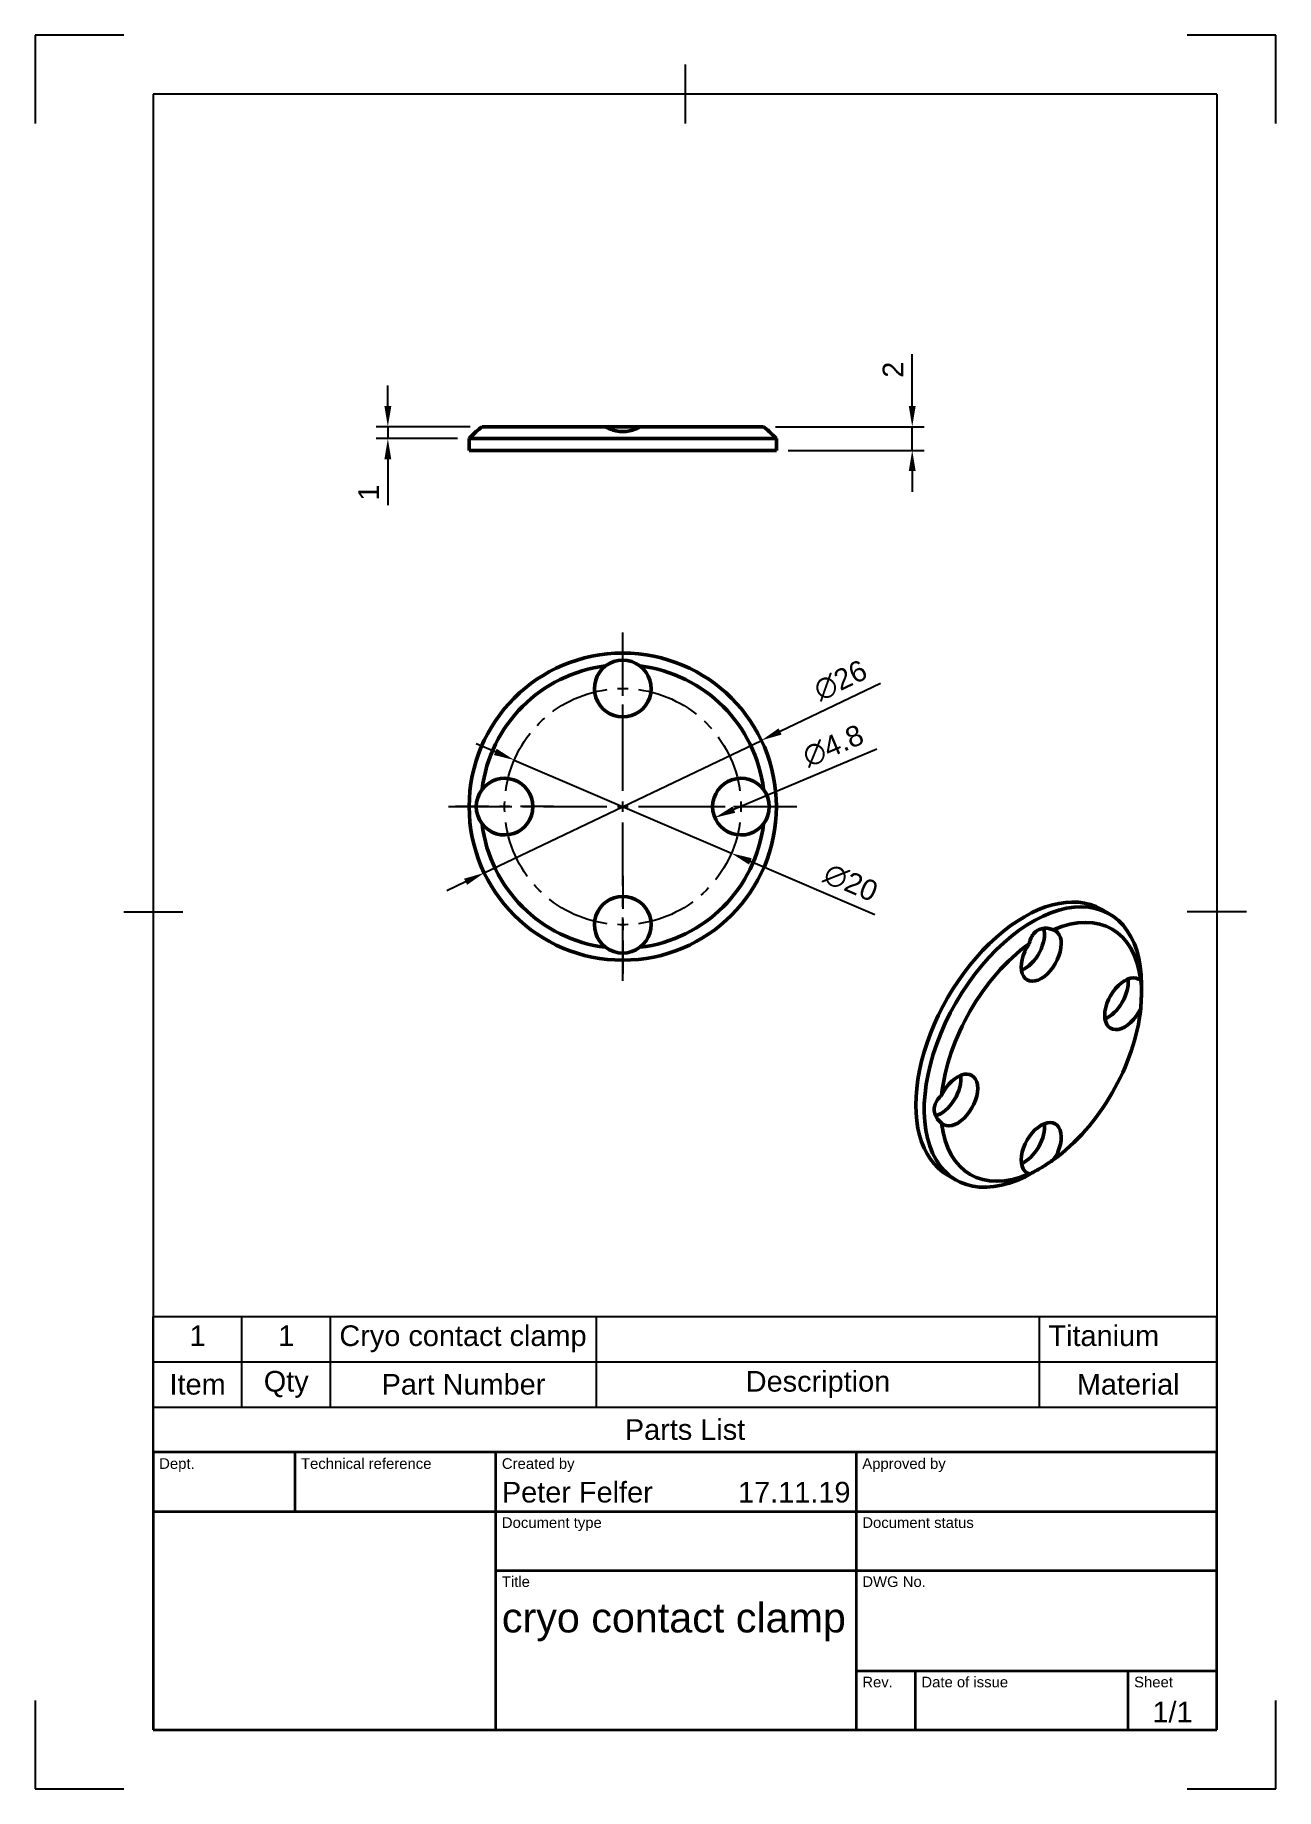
# Model space of a CAD drawing. Header units: millimetres. Extents: x 0 to 210, y 0 to 297.
import ezdxf
from ezdxf.enums import TextEntityAlignment as Align

# ---------------------------------------------------------------- set-up
doc = ezdxf.new("R2010")
doc.units = ezdxf.units.MM
doc.header["$LTSCALE"] = 0.75
doc.linetypes.add('CENTER2', pattern=[28.575, 19.05, -3.175, 3.175, -3.175])
for name, color, linetype, lineweight in [('Border', 7, 'Continuous', 25), ('FD_Dimensions', 7, 'Continuous', 25), ('Parts Lists', 7, 'Continuous', 25), ('Smart Centers', 7, 'CENTER2', 25), ('TitleBlock', 7, 'Continuous', 35), ('Visible', 7, 'Continuous', 50)]:
    doc.layers.add(name, color=color, linetype=linetype, lineweight=lineweight)
doc.styles.add('FusionTitle', font='')
doc.styles.get("Standard").update_dxf_attribs({"font": 'arial.ttf'})
doc.styles.get('FusionTitle').set_extended_font_data('Arial Unicode MS')
doc.dimstyles.new('Dim-ISO-25', dxfattribs={"dimtxt": 3.5, "dimasz": 3.5, "dimexe": 2, "dimexo": 2, "dimgap": 1.5, "dimtad": 1, "dimzin": 12, "dimdsep": 46, "dimtxsty": 'Standard', "dimcen": 0, "dimazin": 3, "dimtp": 0.1, "dimtm": 0.1, "dimtfac": 0.714, "dimtmove": 0, "dimatfit": 3, "dimfxl": 1, "dimtzin": 12, "dimarcsym": 0})

# ---------------------------------------------------------------- blocks, each defined once
blk = doc.blocks.new('ISO_A4(P)_SHEET')
at = {"layer": 'Border'}
for p, q in [((15, 297), (0, 297)), ((0, 297), (0, 282)), ((210, 297), (195, 297)), ((210, 282), (210, 297)), ((110, 292), (110, 282)), ((200, 287), (20, 287)), ((20, 287), (20, 10)), ((200, 287), (200, 10)), ((15, 148.5), (25, 148.5)), ((205, 148.5), (195, 148.5)), ((0, 15), (0, 0)), ((210, 0), (210, 15)), ((20, 10), (200, 10)), ((0, 0), (15, 0)), ((195, 0), (210, 0))]:
    blk.add_line(p, q, dxfattribs=at)
blk = doc.blocks.new('ISO_TITLEBLOCK')
at = {"layer": 'TitleBlock'}
for p, q in [((0, 47), (-180, 47)), ((-180, 47), (-180, 0)), ((-156, 37), (-156, 47)), ((-122, 0), (-122, 47)), ((-61, 0), (-61, 47)), ((0, 0), (0, 47)), ((-180, 37), (0, 37)), ((-122, 27), (0, 27)), ((-61, 10), (0, 10)), ((-51, 0), (-51, 10)), ((-15, 0), (-15, 10)), ((-180, 0), (0, 0))]:
    blk.add_line(p, q, dxfattribs=at)
at = {"layer": 'TitleBlock', "style": 'FusionTitle'}
for s, p in [('Dept.', (-179, 46)), ('Technical reference', (-155, 46)), ('Created by', (-121, 46)), ('Approved by', (-60, 46)), ('Document type', (-121, 36)), ('Document status', (-60, 36)), ('Title', (-121, 26)), ('DWG No.', (-60, 26)), ('Rev.', (-60, 9)), ('Date of issue', (-50, 9)), ('Sheet', (-14, 9))]:
    blk.add_text(s, height=1.8, dxfattribs=at).set_placement(p, align=Align.TOP_LEFT)
for tag, p, height in [('DEPT', (-179, 38.5), 3.5), ('TECHNICAL_REFERENCE', (-155, 38.5), 3.5), ('CREATED_BY', (-121, 38.5), 3.5), ('APPROVED_BY', (-60, 38.5), 3.5), ('DOCUMENT_TYPE', (-121, 28.5), 3.5), ('DOCUMENT_STATUS', (-60, 28.5), 3.5), ('TITLE_1', (-121, 16.5), 5), ('TITLE_2', (-121, 9), 5), ('TITLE_3', (-121, 1.5), 5), ('DATE_OF_ISSUE', (-50, 1.5), 3.5)]:
    blk.add_attdef(tag, p, '', height=height, dxfattribs=at)
for tag, p in [('CREATED_DATE', (-62, 38.5)), ('APPROVED_DATE', (-1, 38.5))]:
    blk.add_attdef(tag, text='', height=3.5, dxfattribs=at).set_placement(p, align=Align.RIGHT)
for tag, height, p in [('DRAWING_NUMBER', 5, (-30.5, 16.6)), ('REV', 3.5, (-56, 3.1)), ('SHEET', 3.5, (-7.5, 3.1))]:
    blk.add_attdef(tag, text='', height=height, dxfattribs=at).set_placement(p, align=Align.MIDDLE)
blk = doc.blocks.new('*U6')
at = {"layer": 'Smart Centers', "color": 0, "ltscale": 0.75, "transparency": 16777216}
for p, q in [((0, 2.678906), (0, 29.5)), ((-29.5, 0), (-2.678906, 0)), ((2.678906, 0), (29.5, 0)), ((0, -29.5), (0, -2.678906))]:
    blk.add_line(p, q, dxfattribs=at)
at = {"layer": 'Smart Centers', "color": 0, "linetype": 'Continuous', "ltscale": 0.75, "transparency": 16777216}
for p, q in [((-0.892969, 0), (0.892969, 0)), ((0, -0.892969), (0, 0.892969))]:
    blk.add_line(p, q, dxfattribs=at)
blk = doc.blocks.new('*U7')
at = {"layer": 'Smart Centers', "color": 0, "ltscale": 0.75, "transparency": 16777216}
for p, q in [((0, 22.678906), (0, 28.3)), ((0, 11.7), (0, 17.321094))]:
    blk.add_line(p, q, dxfattribs=at)
at = {"layer": 'Smart Centers', "color": 0, "linetype": 'Continuous', "ltscale": 0.75, "transparency": 16777216}
blk.add_line((0, 19.107031), (0, 20.892969), dxfattribs=at)
at = {"layer": 'Smart Centers', "color": 0, "linetype": 'Continuous', "ltscale": 0.75, "transparency": 16777216, "extrusion": (0, 0, -1)}
blk.add_arc((0, 0), 20, 87.44162, 92.55838, dxfattribs=at)
blk = doc.blocks.new('*U8')
at = {"layer": 'Smart Centers', "color": 0, "ltscale": 0.75, "transparency": 16777216}
for p, q in [((0, -11.7), (0, -17.321094)), ((0, -22.678906), (0, -28.3))]:
    blk.add_line(p, q, dxfattribs=at)
at = {"layer": 'Smart Centers', "color": 0, "linetype": 'Continuous', "ltscale": 0.75, "transparency": 16777216}
blk.add_line((0, -19.107031), (0, -20.892969), dxfattribs=at)
at = {"layer": 'Smart Centers', "color": 0, "linetype": 'Continuous', "ltscale": 0.75, "transparency": 16777216, "extrusion": (0, 0, -1)}
blk.add_arc((0, 0), 20, 267.44162, 272.55838, dxfattribs=at)
blk = doc.blocks.new('*U9')
at = {"layer": 'Smart Centers', "color": 0, "ltscale": 0.75, "transparency": 16777216}
for p, q in [((-22.678906, 0), (-28.3, 0)), ((-11.7, 0), (-17.321094, 0))]:
    blk.add_line(p, q, dxfattribs=at)
at = {"layer": 'Smart Centers', "color": 0, "linetype": 'Continuous', "ltscale": 0.75, "transparency": 16777216}
blk.add_line((-19.107031, 0), (-20.892969, 0), dxfattribs=at)
at = {"layer": 'Smart Centers', "color": 0, "linetype": 'Continuous', "ltscale": 0.75, "transparency": 16777216, "extrusion": (0, 0, -1)}
blk.add_arc((0, 0), 20, 357.44162, 2.55838, dxfattribs=at)
blk = doc.blocks.new('*U10')
at = {"layer": 'Smart Centers', "color": 0, "ltscale": 0.75, "transparency": 16777216}
for p, q in [((11.7, 0), (17.321094, 0)), ((22.678906, 0), (28.3, 0))]:
    blk.add_line(p, q, dxfattribs=at)
at = {"layer": 'Smart Centers', "color": 0, "linetype": 'Continuous', "ltscale": 0.75, "transparency": 16777216}
blk.add_line((19.107031, 0), (20.892969, 0), dxfattribs=at)
at = {"layer": 'Smart Centers', "color": 0, "linetype": 'Continuous', "ltscale": 0.75, "transparency": 16777216, "extrusion": (0, 0, -1)}
blk.add_arc((0, 0), 20, 177.44162, 182.55838, dxfattribs=at)
blk = doc.blocks.new('*U11')
at = {"layer": 'Smart Centers', "color": 0, "ltscale": 0.75, "transparency": 16777216, "extrusion": (0, 0, -1)}
for start, end in [(7.6803, 82.3197), (97.6803, 172.3197), (277.6803, 352.3197), (187.6803, 262.3197)]:
    blk.add_arc((0, 0), 20, start, end, dxfattribs=at)
at = {"layer": 'Smart Centers', "color": 0, "ltscale": 0.75, "transparency": 16777216}
for name in ['*U7', '*U9', '*U10', '*U8']:
    blk.add_blockref(name, (0, 0), dxfattribs=at)
blk = doc.blocks.new('*T12')
at = {"layer": 'Parts Lists', "color": 0, "linetype": 'ByBlock', "lineweight": -2, "transparency": 16777216}
for p, q in [((0, 23), (180, 23)), ((0, 0), (0, 23)), ((15, 7.666667), (15, 23)), ((30, 7.666667), (30, 23)), ((75, 7.666667), (75, 23)), ((150, 7.666667), (150, 23)), ((180, 0), (180, 23)), ((0, 15.333333), (180, 15.333333)), ((0, 7.666667), (180, 7.666667)), ((0, 0), (180, 0))]:
    blk.add_line(p, q, dxfattribs=at)
at = {"layer": 'Parts Lists', "color": 0, "transparency": 16777216, "char_height": 3.5}
for s, insert, width, attachment_point in [('1', (7.5, 21.5), 12, 2), ('1', (22.5, 21.5), 12, 2), ('Cryo contact clamp', (31.5, 21.5), 42, 1), ('Titanium', (151.5, 21.5), 27, 1), ('Item', (7.5, 11.5), 12, 5), ('Qty', (22.5, 11.5), 12, 5), ('Part Number', (52.5, 11.5), 42, 5), ('Description', (112.5, 11.5), 72, 5), ('Material', (165, 11.5), 27, 5), ('Parts List', (90, 3.833333), 177, 5)]:
    blk.add_mtext(s, dxfattribs=dict(at, insert=insert, width=width, attachment_point=attachment_point))
blk = doc.blocks.new('*D18')
at = {"layer": 'Defpoints', "color": 0, "transparency": 16777216}
for p in [(122.920587, 177.55937), (76.009811, 155.123259)]:
    blk.add_point(p, dxfattribs=at)
at = {"layer": 'FD_Dimensions', "lineweight": -2, "transparency": 16777216}
for p, q in [((143.099647, 187.210449), (126.078043, 179.069493)), ((76.009811, 155.123259), (122.920587, 177.55937)), ((72.852355, 153.613136), (69.694899, 152.103013))]:
    blk.add_line(p, q, dxfattribs=at)
at = {"layer": 'FD_Dimensions', "transparency": 16777216}
for points in [[(125.826356, 179.595736), (126.329731, 178.54325), (122.920587, 177.55937)], [(72.600668, 154.139379), (73.104042, 153.086893), (76.009811, 155.123259)]]:
    blk.add_solid(points, dxfattribs=at)
at = {"layer": 'FD_Dimensions', "color": 0, "transparency": 16777216, "insert": (136.307944, 187.714276), "char_height": 3.5, "attachment_point": 5, "rotation": 25.56050902}
blk.add_mtext('∅26', dxfattribs=at)
blk = doc.blocks.new('*D19')
at = {"layer": 'Defpoints', "color": 0, "transparency": 16777216}
for p in [(123.289199, 230.667989), (148.449804, 230.667989), (125.465199, 226.667989)]:
    blk.add_point(p, dxfattribs=at)
at = {"layer": 'FD_Dimensions', "lineweight": -2, "transparency": 16777216}
for p, q in [((148.449804, 234.167989), (148.449804, 242.986202)), ((125.289199, 230.667989), (150.449804, 230.667989)), ((148.449804, 226.667989), (148.449804, 230.667989)), ((127.465199, 226.667989), (150.449804, 226.667989)), ((148.449804, 223.167989), (148.449804, 219.667989))]:
    blk.add_line(p, q, dxfattribs=at)
at = {"layer": 'FD_Dimensions', "transparency": 16777216}
for points in [[(147.866471, 234.167989), (149.033138, 234.167989), (148.449804, 230.667989)], [(147.866471, 223.167989), (149.033138, 223.167989), (148.449804, 226.667989)]]:
    blk.add_solid(points, dxfattribs=at)
at = {"layer": 'FD_Dimensions', "color": 0, "transparency": 16777216, "insert": (145.192642, 240.327096), "char_height": 3.5, "attachment_point": 5, "rotation": 90}
blk.add_mtext('2', dxfattribs=at)
blk = doc.blocks.new('*D20')
at = {"layer": 'Defpoints', "color": 0, "transparency": 16777216}
for p in [(123.884281, 168.215272), (115.046118, 164.467357)]:
    blk.add_point(p, dxfattribs=at)
at = {"layer": 'FD_Dimensions', "lineweight": -2, "transparency": 16777216}
blk.add_line((142.461814, 176.093267), (118.268365, 165.833784), dxfattribs=at)
at = {"layer": 'FD_Dimensions', "transparency": 16777216}
blk.add_solid([(118.040627, 166.370825), (118.496103, 165.296743), (115.046118, 164.467357)], dxfattribs=at)
at = {"layer": 'FD_Dimensions', "color": 0, "transparency": 16777216, "insert": (135.06996, 176.635338), "char_height": 3.5, "attachment_point": 5, "rotation": 22.97988753}
blk.add_mtext('∅4.8', dxfattribs=at)
blk = doc.blocks.new('*D21')
at = {"layer": 'Defpoints', "color": 0, "transparency": 16777216}
for p in [(75.641199, 230.667989), (59.700106, 228.667989), (73.465199, 228.667989)]:
    blk.add_point(p, dxfattribs=at)
at = {"layer": 'FD_Dimensions', "lineweight": -2, "transparency": 16777216}
for p, q in [((59.700106, 234.167989), (59.700106, 237.667989)), ((73.641199, 230.667989), (57.700106, 230.667989)), ((59.700106, 230.667989), (59.700106, 228.667989)), ((71.465199, 228.667989), (57.700106, 228.667989)), ((59.700106, 225.167989), (59.700106, 217.378767))]:
    blk.add_line(p, q, dxfattribs=at)
at = {"layer": 'FD_Dimensions', "transparency": 16777216}
for points in [[(59.116772, 234.167989), (60.283439, 234.167989), (59.700106, 230.667989)], [(59.116772, 225.167989), (60.283439, 225.167989), (59.700106, 228.667989)]]:
    blk.add_solid(points, dxfattribs=at)
at = {"layer": 'FD_Dimensions', "color": 0, "transparency": 16777216, "insert": (56.442943, 219.523378), "char_height": 3.5, "attachment_point": 5, "rotation": 90}
blk.add_mtext('1', dxfattribs=at)
blk = doc.blocks.new('*D22')
at = {"layer": 'Defpoints', "color": 0, "transparency": 16777216}
for p in [(81.089423, 174.236304), (117.840975, 158.446325)]:
    blk.add_point(p, dxfattribs=at)
at = {"layer": 'FD_Dimensions', "lineweight": -2, "transparency": 16777216}
for p, q in [((77.873663, 175.617927), (74.657902, 176.99955)), ((81.089423, 174.236304), (117.840975, 158.446325)), ((142.12375, 148.013446), (121.056736, 157.064702))]:
    blk.add_line(p, q, dxfattribs=at)
at = {"layer": 'FD_Dimensions', "transparency": 16777216}
for points in [[(78.103933, 176.153887), (77.643392, 175.081967), (81.089423, 174.236304)], [(121.287007, 157.600662), (120.826466, 156.528742), (117.840975, 158.446325)]]:
    blk.add_solid(points, dxfattribs=at)
at = {"layer": 'FD_Dimensions', "color": 0, "transparency": 16777216, "insert": (138.03463, 153.45438), "char_height": 3.5, "attachment_point": 5, "rotation": 336.74967924}
blk.add_mtext('∅20', dxfattribs=at)

msp = doc.modelspace()

# ---------------------------------------------------------------- linework, layer by layer
at = {"layer": 'Visible', "extrusion": (0, 1, 2.966e-13)}
for p, q in [((74.665, 229.868), (73.465, 228.668)), ((75.641, 230.668), (96.564, 230.668)), ((96.564, 230.668), (102.366, 230.668)), ((102.366, 230.668), (123.289, 230.668)), ((124.265, 229.868), (125.465, 228.668)), ((125.465, 228.668), (73.465, 228.668)), ((73.465, 226.668), (73.465, 228.668)), ((125.465, 226.668), (73.465, 226.668)), ((125.465, 226.668), (125.465, 228.668))]:
    msp.add_line(p, q, dxfattribs=at)
at = {"layer": 'Visible', "extrusion": (0.707107, -0.407196, 0.578093)}
for p, q in [((180.423, 148.975), (181.837, 148.161)), ((187.247, 135.24), (187.247, 136.217)), ((169.779, 104.906), (168.933, 104.415)), ((154.473, 103.913), (155.887, 103.099))]:
    msp.add_line(p, q, dxfattribs=at)
at = {"layer": 'Visible'}
msp.add_circle((99.465, 166.341), 26, dxfattribs=at)
at = {"layer": 'Visible', "extrusion": (1e-16, 0, -1)}
for centre, start, end in [((-25.376, 290.996), 230.19919, 231.12), ((-173.554, 290.996), 308.88, 309.80081)]:
    msp.add_arc(centre, 78.524, start, end, dxfattribs=at)
at = {"layer": 'Visible', "extrusion": (0, 0, -1)}
for centre, radius, start, end in [((-99.465, 166.341), 24, 6.94311, 83.05689), ((-99.465, 186.341), 4.8, 127.18704, 52.81296), ((-99.465, 166.341), 24, 96.94311, 173.05689), ((-79.465, 166.341), 4.8, 37.18704, 322.81296), ((-119.465, 166.341), 4.8, 217.18704, 142.81296), ((-99.465, 166.341), 24, 276.94311, 353.05689), ((-99.465, 166.341), 24, 186.94311, 263.05689), ((-99.465, 146.341), 4.8, 307.18704, 232.81296)]:
    msp.add_arc(centre, radius, start, end, dxfattribs=at)
at = {"layer": 'Visible'}
for centre, start, end in [((99.465, 186.341), 52.81296, 127.18704), ((79.465, 166.341), 142.81296, 217.18704), ((119.465, 166.341), 322.81296, 37.18704), ((99.465, 146.341), 232.81296, 307.18704)]:
    msp.add_arc(centre, 4.8, start, end, dxfattribs=at)
for centre, major_axis, start_param, end_param in [((167.448, 126.444), (12.975, 22.531), 0, 3.1415927), ((168.862, 125.63), (12.975, 22.531), -0.7873319, 3.9289245), ((167.448, 142.795), (2.395, 4.16), 3.7703244, 5.7697442), ((181.59, 134.588), (2.395, 4.16), 3.7703244, 5.6544536), ((153.306, 118.3), (2.395, 4.16), 3.6556136, 5.6544536), ((167.448, 110.093), (2.395, 4.16), 3.7703244, 5.6544536)]:
    msp.add_ellipse(centre, major_axis=major_axis, ratio=0.5780931, start_param=start_param, end_param=end_param, dxfattribs=at)
at = {"layer": 'Visible', "extrusion": (-4e-16, 1e-16, -1)}
msp.add_ellipse((170.276, 124.815), major_axis=(11.977, 20.798), ratio=0.5780931, start_param=-0.6622843, end_param=0.6661517, dxfattribs=at)
at = {"layer": 'Visible', "extrusion": (-1e-16, 0, -1)}
for start_param, end_param in [(4.0501047, 5.3785407), (2.4793083, 3.8077444)]:
    msp.add_ellipse((170.276, 124.815), major_axis=(11.977, 20.798), ratio=0.5780931, start_param=start_param, end_param=end_param, dxfattribs=at)
at = {"layer": 'Visible', "extrusion": (-5e-16, 1e-16, -1)}
for centre, start_param, end_param in [((170.276, 141.166), -0.1344282, 4.8506846), ((184.418, 132.959), 1.4363681, 6.4214809), ((156.134, 116.672), 4.5779608, 9.5630736)]:
    msp.add_ellipse(centre, major_axis=(2.395, 4.16), ratio=0.5780931, start_param=start_param, end_param=end_param, dxfattribs=at)
at = {"layer": 'Visible', "extrusion": (0, -1e-16, -1)}
msp.add_ellipse((170.276, 124.815), major_axis=(11.977, 20.798), ratio=0.5780931, start_param=0.908512, end_param=2.2369481, dxfattribs=at)
at = {"layer": 'Visible', "extrusion": (-2e-16, 0, -1)}
msp.add_ellipse((170.276, 108.465), major_axis=(2.395, 4.16), ratio=0.5780931, start_param=3.0071645, end_param=7.9922772, dxfattribs=at)
at = {"layer": 'Visible'}
for points in [[(96.564, 230.668), (96.783, 230.529), (97.023, 230.404), (97.607, 230.159), (97.962, 230.051), (98.701, 229.905), (99.084, 229.868), (99.847, 229.868), (100.23, 229.905), (100.968, 230.051), (101.324, 230.159), (101.907, 230.404), (102.147, 230.529), (102.366, 230.668)], [(172.328, 145.474), (172.074, 145.577), (171.817, 145.655), (171.231, 145.761), (170.903, 145.77), (170.277, 145.675), (169.98, 145.572), (169.441, 145.261), (169.196, 145.052), (168.777, 144.546), (168.602, 144.248), (168.363, 143.666), (168.282, 143.393), (168.225, 143.111)], [(153.43, 117.486), (153.214, 117.296), (153.019, 117.089), (152.634, 116.59), (152.463, 116.289), (152.233, 115.672), (152.174, 115.355), (152.174, 114.731), (152.233, 114.421), (152.463, 113.831), (152.634, 113.551), (153.019, 113.096), (153.214, 112.911), (153.43, 112.743)]]:
    msp.add_open_spline(points, degree=3, knots=[0.34831357, 0.34831357, 0.34831357, 0.34831357, 0.39276936, 0.39276936, 0.44997514, 0.44997514, 0.50718092, 0.50718092, 0.56438669, 0.56438669, 0.62159247, 0.62159247, 0.66604826, 0.66604826, 0.66604826, 0.66604826], dxfattribs=at)
at = {"layer": 'Visible', "extrusion": (-2.9019e-12, 4.34e-14, -1)}
msp.add_open_spline([(187.122, 132.145), (187.142, 132.448), (187.161, 132.757), (187.199, 133.455), (187.216, 133.845), (187.24, 134.581), (187.247, 134.928), (187.247, 135.551), (187.24, 135.831), (187.216, 136.302), (187.199, 136.495), (187.161, 136.75), (187.142, 136.833), (187.122, 136.888)], degree=3, knots=[0.34831357, 0.34831357, 0.34831357, 0.34831357, 0.39276936, 0.39276936, 0.44997514, 0.44997514, 0.50718092, 0.50718092, 0.56438669, 0.56438669, 0.62159247, 0.62159247, 0.66604826, 0.66604826, 0.66604826, 0.66604826], dxfattribs=at)
at = {"layer": 'Visible', "extrusion": (1.615e-12, -2.3142e-12, -1)}
msp.add_open_spline([(168.225, 104.157), (168.282, 104.167), (168.363, 104.191), (168.602, 104.284), (168.777, 104.364), (169.196, 104.577), (169.441, 104.711), (169.98, 105.021), (170.277, 105.2), (170.903, 105.588), (171.231, 105.798), (171.817, 106.18), (172.074, 106.351), (172.328, 106.52)], degree=3, knots=[0.34831357, 0.34831357, 0.34831357, 0.34831357, 0.39276936, 0.39276936, 0.44997514, 0.44997514, 0.50718092, 0.50718092, 0.56438669, 0.56438669, 0.62159247, 0.62159247, 0.66604826, 0.66604826, 0.66604826, 0.66604826], dxfattribs=at)

# ---------------------------------------------------------------- block references
msp.add_blockref('*T12', (20, 57))
at = {"layer": 'Border'}
msp.add_blockref('ISO_A4(P)_SHEET', (0, 0), dxfattribs=at)
at = {"layer": 'Smart Centers', "ltscale": 0.75}
for name in ['*U6', '*U11']:
    msp.add_blockref(name, (99.465, 166.341), dxfattribs=at)
at = {"layer": 'TitleBlock'}
msp.add_blockref('ISO_TITLEBLOCK', (200, 10), dxfattribs=at).add_auto_attribs({'CREATED_DATE': '17.11.19', 'SHEET': '1/1', 'TITLE_1': 'cryo contact clamp', 'CREATED_BY': 'Peter Felfer'})

# ---------------------------------------------------------------- dimensions: what is measured, and where the dimension line sits
at = {"layer": 'FD_Dimensions'}
for base, p1, p2, angle, picture, middle in [((148.45, 230.668), (125.465, 226.668), (123.289, 230.668), 270, '*D19', (145.193, 240.327)), ((59.7, 228.668), (75.641, 230.668), (73.465, 228.668), 90, '*D21', (56.443, 219.523))]:
    dim = msp.add_linear_dim(base=base, p1=p1, p2=p2, angle=angle, dimstyle='Dim-ISO-25', override={"dimlfac": 0.5, "dimclrd": 256, "dimclre": 256}, dxfattribs=at)
    dim.commit()
    dim.dimension.update_dxf_attribs({"geometry": picture, "text_midpoint": middle})
for p1, p2, override, picture, middle in [((76.01, 155.123), (122.921, 177.559), {"dimlfac": 0.5, "dimclrd": 256, "dimclre": 256}, '*D18', (137.768, 184.661)), ((115.046, 164.467), (123.884, 168.215), {"dimlfac": 0.5, "dimse1": 1, "dimclrd": 256, "dimclre": 256}, '*D20', (136.391, 173.519)), ((81.089, 174.236), (117.841, 158.446), {"dimlfac": 0.5, "dimclrd": 256, "dimclre": 256}, '*D22', (136.698, 150.344))]:
    dim = msp.add_diameter_dim_2p(p1=p1, p2=p2, dimstyle='Dim-ISO-25', override=override, dxfattribs=at)
    dim.commit()
    dim.dimension.update_dxf_attribs({"geometry": picture, "text_midpoint": middle, "dimtype": 163})

doc.saveas('drawing.dxf')
